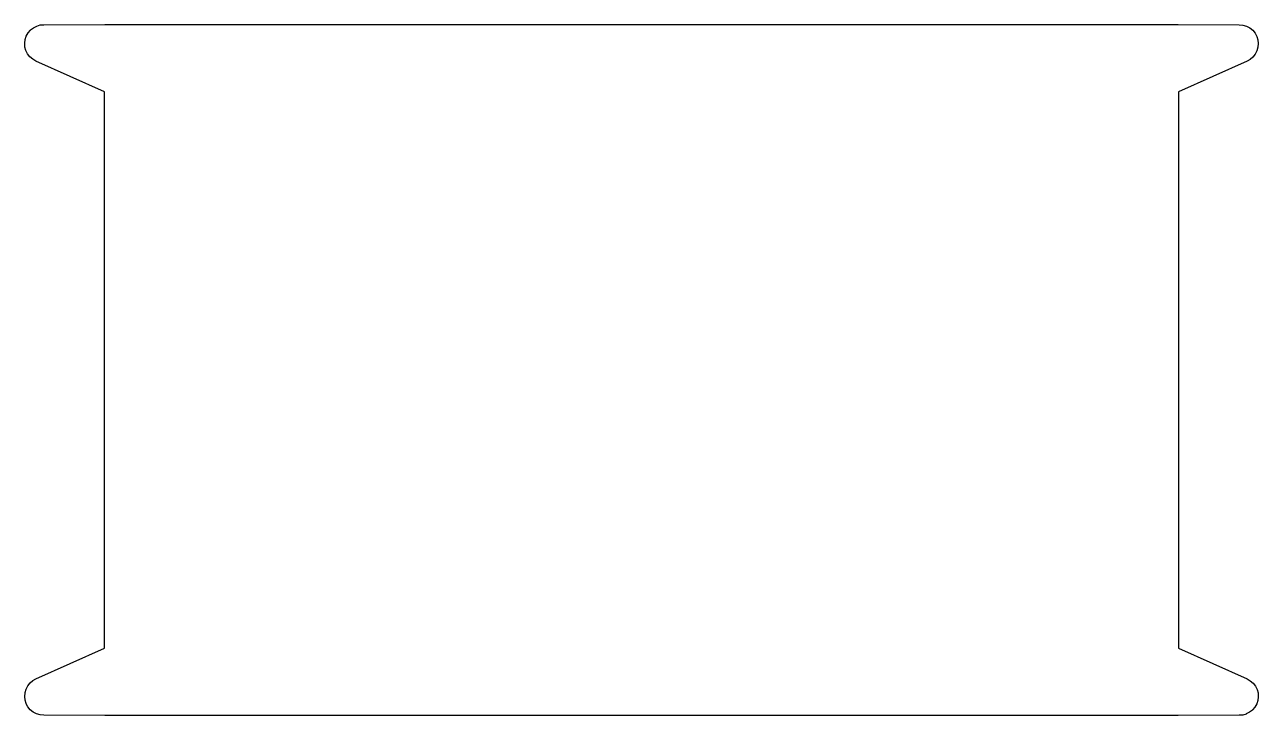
# Model space of a CAD drawing. Header units: inches. Extents: x 1.76 to 9.68, y -5.92 to -1.49.
import ezdxf

# ---------------------------------------------------------------- set-up
doc = ezdxf.new("R2010")
doc.units = ezdxf.units.IN
doc.header["$MEASUREMENT"] = 0
doc.layers.add('Default', color=178, linetype='Continuous', true_color=0x000000)

msp = doc.modelspace()

# ---------------------------------------------------------------- linework, layer by layer
at = {"layer": 'Default', "linetype": 'Continuous'}
msp.add_lwpolyline([(9.5822, -1.4881), (9.5823, -1.4881), (9.5825, -1.4882), (9.6051, -1.495), (9.6051, -1.495), (9.6053, -1.4951), (9.6054, -1.4951), (9.6262, -1.5062), (9.6262, -1.5062), (9.6264, -1.5063), (9.6265, -1.5064), (9.6448, -1.5213), (9.645, -1.5215), (9.66, -1.5397), (9.66, -1.5397), (9.6601, -1.5398), (9.6602, -1.5399), (9.6714, -1.5607), (9.6714, -1.5607), (9.6715, -1.5608), (9.6715, -1.5609), (9.6785, -1.5835), (9.6785, -1.5835), (9.6786, -1.5838), (9.681, -1.6072), (9.681, -1.6075), (9.6789, -1.631), (9.6789, -1.631), (9.6788, -1.6312), (9.6788, -1.6313), (9.6722, -1.654), (9.6722, -1.654), (9.6721, -1.6541), (9.672, -1.6542), (9.6611, -1.6751), (9.6611, -1.6751), (9.661, -1.6754), (9.6462, -1.6938), (9.6462, -1.6938), (9.646, -1.694), (9.6279, -1.7091), (9.6279, -1.7092), (9.6277, -1.7093), (9.6088, -1.7199), (9.6088, -1.7199), (9.1695, -1.9168), (9.1695, -5.4915), (9.6088, -5.6884), (9.6088, -5.6884), (9.6293, -5.7002), (9.6293, -5.7002), (9.6294, -5.7002), (9.6296, -5.7003), (9.6474, -5.7158), (9.6476, -5.716), (9.6621, -5.7346), (9.6621, -5.7347), (9.6621, -5.7348), (9.6622, -5.7349), (9.6728, -5.756), (9.6729, -5.7561), (9.6729, -5.7563), (9.6792, -5.779), (9.6792, -5.779), (9.6792, -5.7791), (9.6792, -5.7793), (9.681, -5.8028), (9.681, -5.8028), (9.681, -5.803), (9.681, -5.8031), (9.6781, -5.8265), (9.6781, -5.8266), (9.6781, -5.8268), (9.6707, -5.8492), (9.6707, -5.8493), (9.6707, -5.8494), (9.6706, -5.8495), (9.659, -5.8701), (9.659, -5.8701), (9.6589, -5.8703), (9.6435, -5.8883), (9.6435, -5.8883), (9.6434, -5.8884), (9.6433, -5.8885), (9.6248, -5.9031), (9.6248, -5.9031), (9.6246, -5.9032), (9.6245, -5.9032), (9.6035, -5.914), (9.6034, -5.914), (9.6032, -5.9141), (9.5805, -5.9205), (9.5805, -5.9205), (9.5804, -5.9205), (9.5803, -5.9206), (9.5588, -5.9225), (9.5587, -5.9225), (9.1658, -5.9227), (9.1657, -5.9227), (9.1657, -5.9227), (9.1656, -5.9227), (9.1655, -5.9227), (9.1654, -5.9227), (9.1653, -5.9227), (2.2763, -5.9227), (1.8831, -5.9225), (1.883, -5.9225), (1.8596, -5.9202), (1.8596, -5.9202), (1.8593, -5.9201), (1.8367, -5.9133), (1.8367, -5.9133), (1.8365, -5.9132), (1.8364, -5.9132), (1.8156, -5.9021), (1.8156, -5.9021), (1.8153, -5.902), (1.7971, -5.8871), (1.797, -5.887), (1.7969, -5.8869), (1.7968, -5.8868), (1.7818, -5.8687), (1.7818, -5.8686), (1.7817, -5.8685), (1.7816, -5.8684), (1.7704, -5.8477), (1.7704, -5.8476), (1.7704, -5.8475), (1.7703, -5.8474), (1.7633, -5.8248), (1.7633, -5.8248), (1.7632, -5.8246), (1.7608, -5.8011), (1.7608, -5.8008), (1.7629, -5.7773), (1.7629, -5.7773), (1.763, -5.7771), (1.763, -5.777), (1.7696, -5.7544), (1.7696, -5.7543), (1.7697, -5.7542), (1.7698, -5.7541), (1.7807, -5.7332), (1.7807, -5.7332), (1.7809, -5.7329), (1.7956, -5.7146), (1.7957, -5.7144), (1.7958, -5.7143), (1.8139, -5.6992), (1.8139, -5.6992), (1.814, -5.6991), (1.8141, -5.699), (1.833, -5.6884), (1.833, -5.6884), (2.2723, -5.4915), (2.2723, -1.9168), (1.833, -1.7199), (1.8125, -1.7082), (1.8125, -1.7082), (1.8124, -1.7081), (1.8122, -1.708), (1.7944, -1.6925), (1.7944, -1.6925), (1.7943, -1.6924), (1.7942, -1.6923), (1.7797, -1.6737), (1.7797, -1.6737), (1.7797, -1.6736), (1.7796, -1.6734), (1.769, -1.6523), (1.769, -1.6522), (1.7689, -1.6521), (1.7626, -1.6293), (1.7626, -1.6293), (1.7626, -1.6292), (1.7626, -1.629), (1.7608, -1.6055), (1.7608, -1.6055), (1.7608, -1.6053), (1.7608, -1.6052), (1.7637, -1.5818), (1.7637, -1.5818), (1.7637, -1.5815), (1.7711, -1.5591), (1.7711, -1.5591), (1.7712, -1.5589), (1.7712, -1.5588), (1.7828, -1.5382), (1.7828, -1.5382), (1.783, -1.538), (1.7983, -1.5201), (1.7983, -1.52), (1.7985, -1.5199), (1.817, -1.5053), (1.817, -1.5052), (1.8172, -1.5052), (1.8173, -1.5051), (1.8383, -1.4944), (1.8384, -1.4943), (1.8386, -1.4943), (1.8613, -1.4878), (1.8613, -1.4878), (1.8616, -1.4878), (1.883, -1.4858), (1.8831, -1.4858), (2.2763, -1.4857), (9.1655, -1.4857), (9.5587, -1.4858), (9.5588, -1.4858)], close=True, dxfattribs=at)

doc.saveas('drawing.dxf')
